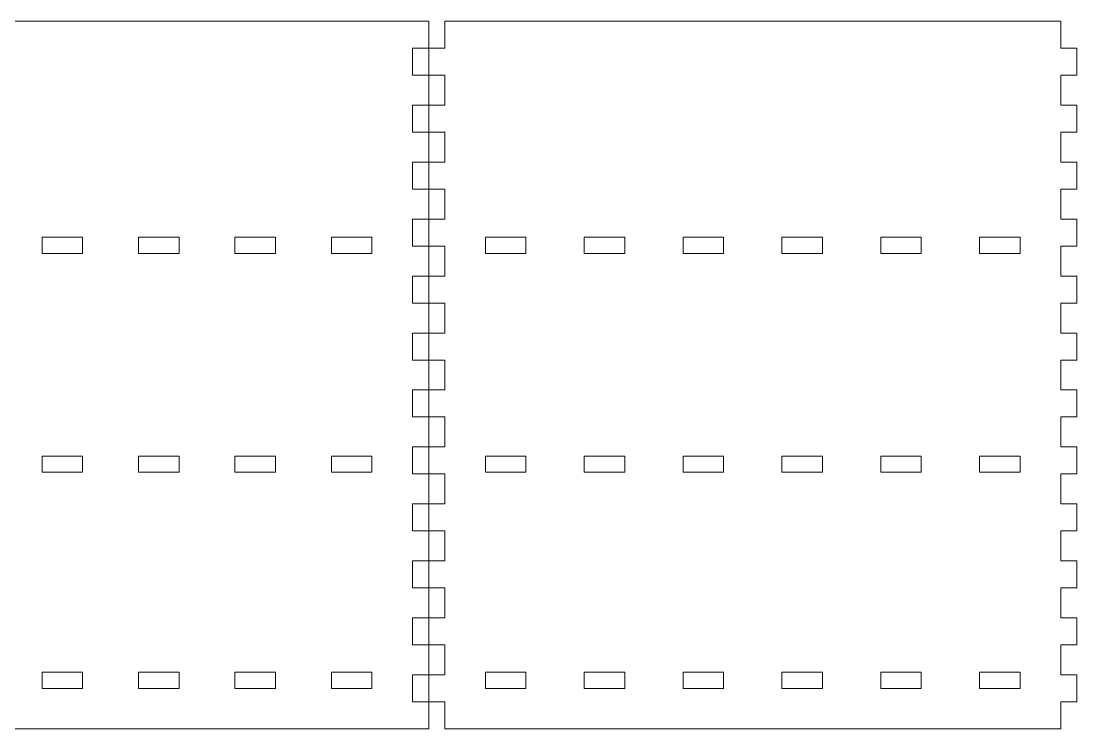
# Model space of a CAD drawing. Header units: millimetres. Extents: x -1409 to 1409, y -600 to 600.
# Drawn here: x -1027.6 to -636.7, y -174.6 to 87.4 of the extents above; entities that cross this region are included whole.
import ezdxf

# ---------------------------------------------------------------- set-up
doc = ezdxf.new("R2010")
doc.units = ezdxf.units.MM
doc.header["$MEASUREMENT"] = 0
doc.layers.add('Layer 1', color=7, linetype='Continuous')

msp = doc.modelspace()

# ---------------------------------------------------------------- linework, layer by layer
at = {"layer": 'Layer 1', "color": 230, "lineweight": 20}
for points, knots in [([(-1326.6811, -174.6), (-1326.6811, -174.6), (-876.6811, -174.6), (-876.6811, -174.6), (-876.6811, -174.6), (-876.6811, -174.6), (-876.6811, -164.6), (-876.6811, -164.6), (-876.6811, -164.6), (-876.6811, -164.6), (-882.6811, -164.6001), (-882.6811, -164.6001), (-882.6811, -164.6001), (-882.6811, -164.6001), (-882.6811, -154.6), (-882.6811, -154.6), (-882.6811, -154.6), (-882.6811, -154.6), (-876.6811, -154.6), (-876.6811, -154.6), (-876.6811, -154.6), (-876.6811, -154.6), (-876.6811, -143.5091), (-876.6811, -143.5091), (-876.6811, -143.5091), (-876.6811, -143.5091), (-882.6811, -143.5091), (-882.6811, -143.5091), (-882.6811, -143.5091), (-882.6811, -143.5091), (-882.6812, -133.5091), (-882.6812, -133.5091), (-882.6812, -133.5091), (-882.6812, -133.5091), (-876.6811, -133.5091), (-876.6811, -133.5091), (-876.6811, -133.5091), (-876.6811, -133.5091), (-876.6811, -122.4182), (-876.6811, -122.4182), (-876.6811, -122.4182), (-876.6811, -122.4182), (-882.6811, -122.4182), (-882.6811, -122.4182), (-882.6811, -122.4182), (-882.6811, -122.4182), (-882.6811, -112.4182), (-882.6811, -112.4182), (-882.6811, -112.4182), (-882.6811, -112.4182), (-876.6811, -112.4182), (-876.6811, -112.4182), (-876.6811, -112.4182), (-876.6811, -112.4182), (-876.6811, -101.3273), (-876.6811, -101.3273), (-876.6811, -101.3273), (-876.6811, -101.3273), (-882.6811, -101.3273), (-882.6811, -101.3273), (-882.6811, -101.3273), (-882.6811, -101.3273), (-882.6811, -91.3273), (-882.6811, -91.3273), (-882.6811, -91.3273), (-882.6811, -91.3273), (-876.6811, -91.3272), (-876.6811, -91.3272), (-876.6811, -91.3272), (-876.6811, -91.3272), (-876.6811, -80.2364), (-876.6811, -80.2364), (-876.6811, -80.2364), (-876.6811, -80.2364), (-882.6811, -80.2364), (-882.6811, -80.2364), (-882.6811, -80.2364), (-882.6811, -80.2364), (-882.6811, -70.2364), (-882.6811, -70.2364), (-882.6811, -70.2364), (-882.6811, -70.2364), (-876.6811, -70.2364), (-876.6811, -70.2364), (-876.6811, -70.2364), (-876.6811, -70.2364), (-876.6811, -59.1455), (-876.6811, -59.1455), (-876.6811, -59.1455), (-876.6811, -59.1455), (-882.6811, -59.1455), (-882.6811, -59.1455), (-882.6811, -59.1455), (-882.6811, -59.1455), (-882.6811, -49.1455), (-882.6811, -49.1455), (-882.6811, -49.1455), (-882.6811, -49.1455), (-876.6811, -49.1455), (-876.6811, -49.1455), (-876.6811, -49.1455), (-876.6811, -49.1455), (-876.6811, -38.0545), (-876.6811, -38.0545), (-876.6811, -38.0545), (-876.6811, -38.0545), (-882.6811, -38.0545), (-882.6811, -38.0545), (-882.6811, -38.0545), (-882.6811, -38.0545), (-882.6811, -28.0545), (-882.6811, -28.0545), (-882.6811, -28.0545), (-882.6811, -28.0545), (-876.6811, -28.0545), (-876.6811, -28.0545), (-876.6811, -28.0545), (-876.6811, -28.0545), (-876.6811, -16.9636), (-876.6811, -16.9636), (-876.6811, -16.9636), (-876.6811, -16.9636), (-882.6811, -16.9635), (-882.6811, -16.9635), (-882.6811, -16.9635), (-882.6811, -16.9635), (-882.6811, -6.9636), (-882.6811, -6.9636), (-882.6811, -6.9636), (-882.6811, -6.9636), (-876.6811, -6.9636), (-876.6811, -6.9636), (-876.6811, -6.9636), (-876.6811, -6.9636), (-876.6811, 4.1273), (-876.6811, 4.1273), (-876.6811, 4.1273), (-876.6811, 4.1273), (-882.6811, 4.1273), (-882.6811, 4.1273), (-882.6811, 4.1273), (-882.6811, 4.1273), (-882.6811, 14.1273), (-882.6811, 14.1273), (-882.6811, 14.1273), (-882.6811, 14.1273), (-876.6811, 14.1273), (-876.6811, 14.1273), (-876.6811, 14.1273), (-876.6811, 14.1273), (-876.681, 25.2182), (-876.681, 25.2182), (-876.681, 25.2182), (-876.681, 25.2182), (-882.6811, 25.2182), (-882.6811, 25.2182), (-882.6811, 25.2182), (-882.6811, 25.2182), (-882.6811, 35.2182), (-882.6811, 35.2182), (-882.6811, 35.2182), (-882.6811, 35.2182), (-876.6811, 35.2182), (-876.6811, 35.2182), (-876.6811, 35.2182), (-876.6811, 35.2182), (-876.6811, 46.3091), (-876.6811, 46.3091), (-876.6811, 46.3091), (-876.6811, 46.3091), (-882.6811, 46.3091), (-882.6811, 46.3091), (-882.6811, 46.3091), (-882.6811, 46.3091), (-882.6811, 56.3091), (-882.6811, 56.3091), (-882.6811, 56.3091), (-882.6811, 56.3091), (-876.6811, 56.3091), (-876.6811, 56.3091), (-876.6811, 56.3091), (-876.6811, 56.3091), (-876.6811, 67.4), (-876.6811, 67.4), (-876.6811, 67.4), (-876.6811, 67.4), (-882.6812, 67.4), (-882.6812, 67.4), (-882.6812, 67.4), (-882.6812, 67.4), (-882.6811, 77.4), (-882.6811, 77.4), (-882.6811, 77.4), (-882.6811, 77.4), (-876.6811, 77.4), (-876.6811, 77.4), (-876.6811, 77.4), (-876.6811, 77.4), (-876.6811, 87.4), (-876.6811, 87.4), (-876.6811, 87.4), (-876.6811, 87.4), (-1326.6811, 87.4), (-1326.6811, 87.4), (-1326.6811, 87.4), (-1326.6811, 87.4), (-1326.6811, 77.4), (-1326.6811, 77.4), (-1326.6811, 77.4), (-1326.6811, 77.4), (-1320.6811, 77.4001), (-1320.6811, 77.4001), (-1320.6811, 77.4001), (-1320.6811, 77.4001), (-1320.6811, 67.4), (-1320.6811, 67.4), (-1320.6811, 67.4), (-1320.6811, 67.4), (-1326.6811, 67.4), (-1326.6811, 67.4), (-1326.6811, 67.4), (-1326.6811, 67.4), (-1326.6811, 56.3091), (-1326.6811, 56.3091), (-1326.6811, 56.3091), (-1326.6811, 56.3091), (-1320.6811, 56.3091), (-1320.6811, 56.3091), (-1320.6811, 56.3091), (-1320.6811, 56.3091), (-1320.681, 46.3091), (-1320.681, 46.3091), (-1320.681, 46.3091), (-1320.681, 46.3091), (-1326.6811, 46.3091), (-1326.6811, 46.3091), (-1326.6811, 46.3091), (-1326.6811, 46.3091), (-1326.6811, 35.2182), (-1326.6811, 35.2182), (-1326.6811, 35.2182), (-1326.6811, 35.2182), (-1320.6811, 35.2182), (-1320.6811, 35.2182), (-1320.6811, 35.2182), (-1320.6811, 35.2182), (-1320.6811, 25.2182), (-1320.6811, 25.2182), (-1320.6811, 25.2182), (-1320.6811, 25.2182), (-1326.6811, 25.2182), (-1326.6811, 25.2182), (-1326.6811, 25.2182), (-1326.6811, 25.2182), (-1326.6811, 14.1273), (-1326.6811, 14.1273), (-1326.6811, 14.1273), (-1326.6811, 14.1273), (-1320.6811, 14.1273), (-1320.6811, 14.1273), (-1320.6811, 14.1273), (-1320.6811, 14.1273), (-1320.6811, 4.1273), (-1320.6811, 4.1273), (-1320.6811, 4.1273), (-1320.6811, 4.1273), (-1326.6811, 4.1272), (-1326.6811, 4.1272), (-1326.6811, 4.1272), (-1326.6811, 4.1272), (-1326.6811, -6.9636), (-1326.6811, -6.9636), (-1326.6811, -6.9636), (-1326.6811, -6.9636), (-1320.6811, -6.9636), (-1320.6811, -6.9636), (-1320.6811, -6.9636), (-1320.6811, -6.9636), (-1320.6811, -16.9636), (-1320.6811, -16.9636), (-1320.6811, -16.9636), (-1320.6811, -16.9636), (-1326.6811, -16.9636), (-1326.6811, -16.9636), (-1326.6811, -16.9636), (-1326.6811, -16.9636), (-1326.6811, -28.0545), (-1326.6811, -28.0545), (-1326.6811, -28.0545), (-1326.6811, -28.0545), (-1320.6811, -28.0545), (-1320.6811, -28.0545), (-1320.6811, -28.0545), (-1320.6811, -28.0545), (-1320.6811, -38.0545), (-1320.6811, -38.0545), (-1320.6811, -38.0545), (-1320.6811, -38.0545), (-1326.6811, -38.0545), (-1326.6811, -38.0545), (-1326.6811, -38.0545), (-1326.6811, -38.0545), (-1326.6811, -49.1455), (-1326.6811, -49.1455), (-1326.6811, -49.1455), (-1326.6811, -49.1455), (-1320.6811, -49.1455), (-1320.6811, -49.1455), (-1320.6811, -49.1455), (-1320.6811, -49.1455), (-1320.6811, -59.1455), (-1320.6811, -59.1455), (-1320.6811, -59.1455), (-1320.6811, -59.1455), (-1326.6811, -59.1455), (-1326.6811, -59.1455), (-1326.6811, -59.1455), (-1326.6811, -59.1455), (-1326.6811, -70.2364), (-1326.6811, -70.2364), (-1326.6811, -70.2364), (-1326.6811, -70.2364), (-1320.6811, -70.2365), (-1320.6811, -70.2365), (-1320.6811, -70.2365), (-1320.6811, -70.2365), (-1320.6811, -80.2364), (-1320.6811, -80.2364), (-1320.6811, -80.2364), (-1320.6811, -80.2364), (-1326.6811, -80.2364), (-1326.6811, -80.2364), (-1326.6811, -80.2364), (-1326.6811, -80.2364), (-1326.6811, -91.3273), (-1326.6811, -91.3273), (-1326.6811, -91.3273), (-1326.6811, -91.3273), (-1320.6811, -91.3273), (-1320.6811, -91.3273), (-1320.6811, -91.3273), (-1320.6811, -91.3273), (-1320.6811, -101.3273), (-1320.6811, -101.3273), (-1320.6811, -101.3273), (-1320.6811, -101.3273), (-1326.6811, -101.3273), (-1326.6811, -101.3273), (-1326.6811, -101.3273), (-1326.6811, -101.3273), (-1326.6812, -112.4182), (-1326.6812, -112.4182), (-1326.6812, -112.4182), (-1326.6812, -112.4182), (-1320.6811, -112.4182), (-1320.6811, -112.4182), (-1320.6811, -112.4182), (-1320.6811, -112.4182), (-1320.6811, -122.4182), (-1320.6811, -122.4182), (-1320.6811, -122.4182), (-1320.6811, -122.4182), (-1326.6811, -122.4182), (-1326.6811, -122.4182), (-1326.6811, -122.4182), (-1326.6811, -122.4182), (-1326.6811, -133.5091), (-1326.6811, -133.5091), (-1326.6811, -133.5091), (-1326.6811, -133.5091), (-1320.6811, -133.5091), (-1320.6811, -133.5091), (-1320.6811, -133.5091), (-1320.6811, -133.5091), (-1320.6811, -143.5091), (-1320.6811, -143.5091), (-1320.6811, -143.5091), (-1320.6811, -143.5091), (-1326.6811, -143.5091), (-1326.6811, -143.5091), (-1326.6811, -143.5091), (-1326.6811, -143.5091), (-1326.6811, -154.6), (-1326.6811, -154.6), (-1326.6811, -154.6), (-1326.6811, -154.6), (-1320.681, -154.6), (-1320.681, -154.6), (-1320.681, -154.6), (-1320.681, -154.6), (-1320.6811, -164.6), (-1320.6811, -164.6), (-1320.6811, -164.6), (-1320.6811, -164.6), (-1326.6811, -164.6), (-1326.6811, -164.6), (-1326.6811, -164.6), (-1326.6811, -164.6), (-1326.6811, -174.6), (-1326.6811, -174.6)], [0, 0, 0, 0, 0.00990099, 0.00990099, 0.00990099, 0.00990099, 0.01980198, 0.01980198, 0.01980198, 0.01980198, 0.02970297, 0.02970297, 0.02970297, 0.02970297, 0.03960396, 0.03960396, 0.03960396, 0.03960396, 0.04950495, 0.04950495, 0.04950495, 0.04950495, 0.05940594, 0.05940594, 0.05940594, 0.05940594, 0.06930693, 0.06930693, 0.06930693, 0.06930693, 0.07920792, 0.07920792, 0.07920792, 0.07920792, 0.08910891, 0.08910891, 0.08910891, 0.08910891, 0.0990099, 0.0990099, 0.0990099, 0.0990099, 0.10891089, 0.10891089, 0.10891089, 0.10891089, 0.11881188, 0.11881188, 0.11881188, 0.11881188, 0.12871287, 0.12871287, 0.12871287, 0.12871287, 0.13861386, 0.13861386, 0.13861386, 0.13861386, 0.14851485, 0.14851485, 0.14851485, 0.14851485, 0.15841584, 0.15841584, 0.15841584, 0.15841584, 0.16831683, 0.16831683, 0.16831683, 0.16831683, 0.17821782, 0.17821782, 0.17821782, 0.17821782, 0.18811881, 0.18811881, 0.18811881, 0.18811881, 0.1980198, 0.1980198, 0.1980198, 0.1980198, 0.20792079, 0.20792079, 0.20792079, 0.20792079, 0.21782178, 0.21782178, 0.21782178, 0.21782178, 0.22772277, 0.22772277, 0.22772277, 0.22772277, 0.23762376, 0.23762376, 0.23762376, 0.23762376, 0.24752475, 0.24752475, 0.24752475, 0.24752475, 0.25742574, 0.25742574, 0.25742574, 0.25742574, 0.26732673, 0.26732673, 0.26732673, 0.26732673, 0.27722772, 0.27722772, 0.27722772, 0.27722772, 0.28712871, 0.28712871, 0.28712871, 0.28712871, 0.2970297, 0.2970297, 0.2970297, 0.2970297, 0.30693069, 0.30693069, 0.30693069, 0.30693069, 0.31683168, 0.31683168, 0.31683168, 0.31683168, 0.32673267, 0.32673267, 0.32673267, 0.32673267, 0.33663366, 0.33663366, 0.33663366, 0.33663366, 0.34653465, 0.34653465, 0.34653465, 0.34653465, 0.35643564, 0.35643564, 0.35643564, 0.35643564, 0.36633663, 0.36633663, 0.36633663, 0.36633663, 0.37623762, 0.37623762, 0.37623762, 0.37623762, 0.38613861, 0.38613861, 0.38613861, 0.38613861, 0.3960396, 0.3960396, 0.3960396, 0.3960396, 0.40594059, 0.40594059, 0.40594059, 0.40594059, 0.41584158, 0.41584158, 0.41584158, 0.41584158, 0.42574257, 0.42574257, 0.42574257, 0.42574257, 0.43564356, 0.43564356, 0.43564356, 0.43564356, 0.44554455, 0.44554455, 0.44554455, 0.44554455, 0.45544554, 0.45544554, 0.45544554, 0.45544554, 0.46534653, 0.46534653, 0.46534653, 0.46534653, 0.47524752, 0.47524752, 0.47524752, 0.47524752, 0.48514851, 0.48514851, 0.48514851, 0.48514851, 0.4950495, 0.4950495, 0.4950495, 0.4950495, 0.5049505, 0.5049505, 0.5049505, 0.5049505, 0.51485149, 0.51485149, 0.51485149, 0.51485149, 0.52475248, 0.52475248, 0.52475248, 0.52475248, 0.53465347, 0.53465347, 0.53465347, 0.53465347, 0.54455446, 0.54455446, 0.54455446, 0.54455446, 0.55445545, 0.55445545, 0.55445545, 0.55445545, 0.56435644, 0.56435644, 0.56435644, 0.56435644, 0.57425743, 0.57425743, 0.57425743, 0.57425743, 0.58415842, 0.58415842, 0.58415842, 0.58415842, 0.59405941, 0.59405941, 0.59405941, 0.59405941, 0.6039604, 0.6039604, 0.6039604, 0.6039604, 0.61386139, 0.61386139, 0.61386139, 0.61386139, 0.62376238, 0.62376238, 0.62376238, 0.62376238, 0.63366337, 0.63366337, 0.63366337, 0.63366337, 0.64356436, 0.64356436, 0.64356436, 0.64356436, 0.65346535, 0.65346535, 0.65346535, 0.65346535, 0.66336634, 0.66336634, 0.66336634, 0.66336634, 0.67326733, 0.67326733, 0.67326733, 0.67326733, 0.68316832, 0.68316832, 0.68316832, 0.68316832, 0.69306931, 0.69306931, 0.69306931, 0.69306931, 0.7029703, 0.7029703, 0.7029703, 0.7029703, 0.71287129, 0.71287129, 0.71287129, 0.71287129, 0.72277228, 0.72277228, 0.72277228, 0.72277228, 0.73267327, 0.73267327, 0.73267327, 0.73267327, 0.74257426, 0.74257426, 0.74257426, 0.74257426, 0.75247525, 0.75247525, 0.75247525, 0.75247525, 0.76237624, 0.76237624, 0.76237624, 0.76237624, 0.77227723, 0.77227723, 0.77227723, 0.77227723, 0.78217822, 0.78217822, 0.78217822, 0.78217822, 0.79207921, 0.79207921, 0.79207921, 0.79207921, 0.8019802, 0.8019802, 0.8019802, 0.8019802, 0.81188119, 0.81188119, 0.81188119, 0.81188119, 0.82178218, 0.82178218, 0.82178218, 0.82178218, 0.83168317, 0.83168317, 0.83168317, 0.83168317, 0.84158416, 0.84158416, 0.84158416, 0.84158416, 0.85148515, 0.85148515, 0.85148515, 0.85148515, 0.86138614, 0.86138614, 0.86138614, 0.86138614, 0.87128713, 0.87128713, 0.87128713, 0.87128713, 0.88118812, 0.88118812, 0.88118812, 0.88118812, 0.89108911, 0.89108911, 0.89108911, 0.89108911, 0.9009901, 0.9009901, 0.9009901, 0.9009901, 0.91089109, 0.91089109, 0.91089109, 0.91089109, 0.92079208, 0.92079208, 0.92079208, 0.92079208, 0.93069307, 0.93069307, 0.93069307, 0.93069307, 0.94059406, 0.94059406, 0.94059406, 0.94059406, 0.95049505, 0.95049505, 0.95049505, 0.95049505, 0.96039604, 0.96039604, 0.96039604, 0.96039604, 0.97029703, 0.97029703, 0.97029703, 0.97029703, 0.98019802, 0.98019802, 0.98019802, 0.98019802, 1, 1, 1, 1]), ([(-870.6811, 77.4), (-870.6811, 77.4), (-870.6811, 87.4), (-870.6811, 87.4), (-870.6811, 87.4), (-870.6811, 87.4), (-642.6811, 87.4), (-642.6811, 87.4), (-642.6811, 87.4), (-642.6811, 87.4), (-642.6811, 77.4), (-642.6811, 77.4), (-642.6811, 77.4), (-642.6811, 77.4), (-636.6811, 77.4), (-636.6811, 77.4), (-636.6811, 77.4), (-636.6811, 77.4), (-636.6811, 67.4), (-636.6811, 67.4), (-636.6811, 67.4), (-636.6811, 67.4), (-642.6811, 67.4), (-642.6811, 67.4), (-642.6811, 67.4), (-642.6811, 67.4), (-642.6811, 56.3091), (-642.6811, 56.3091), (-642.6811, 56.3091), (-642.6811, 56.3091), (-636.6811, 56.3091), (-636.6811, 56.3091), (-636.6811, 56.3091), (-636.6811, 56.3091), (-636.6811, 46.3091), (-636.6811, 46.3091), (-636.6811, 46.3091), (-636.6811, 46.3091), (-642.6811, 46.3091), (-642.6811, 46.3091), (-642.6811, 46.3091), (-642.6811, 46.3091), (-642.6811, 35.2182), (-642.6811, 35.2182), (-642.6811, 35.2182), (-642.6811, 35.2182), (-636.6811, 35.2182), (-636.6811, 35.2182), (-636.6811, 35.2182), (-636.6811, 35.2182), (-636.6811, 25.2182), (-636.6811, 25.2182), (-636.6811, 25.2182), (-636.6811, 25.2182), (-642.6811, 25.2182), (-642.6811, 25.2182), (-642.6811, 25.2182), (-642.6811, 25.2182), (-642.6811, 14.1273), (-642.6811, 14.1273), (-642.6811, 14.1273), (-642.6811, 14.1273), (-636.6811, 14.1273), (-636.6811, 14.1273), (-636.6811, 14.1273), (-636.6811, 14.1273), (-636.6811, 4.1273), (-636.6811, 4.1273), (-636.6811, 4.1273), (-636.6811, 4.1273), (-642.6811, 4.1273), (-642.6811, 4.1273), (-642.6811, 4.1273), (-642.6811, 4.1273), (-642.6811, -6.9636), (-642.6811, -6.9636), (-642.6811, -6.9636), (-642.6811, -6.9636), (-636.6811, -6.9636), (-636.6811, -6.9636), (-636.6811, -6.9636), (-636.6811, -6.9636), (-636.6811, -16.9636), (-636.6811, -16.9636), (-636.6811, -16.9636), (-636.6811, -16.9636), (-642.6811, -16.9636), (-642.6811, -16.9636), (-642.6811, -16.9636), (-642.6811, -16.9636), (-642.6811, -28.0545), (-642.6811, -28.0545), (-642.6811, -28.0545), (-642.6811, -28.0545), (-636.6811, -28.0545), (-636.6811, -28.0545), (-636.6811, -28.0545), (-636.6811, -28.0545), (-636.6811, -38.0545), (-636.6811, -38.0545), (-636.6811, -38.0545), (-636.6811, -38.0545), (-642.6811, -38.0545), (-642.6811, -38.0545), (-642.6811, -38.0545), (-642.6811, -38.0545), (-642.6811, -49.1455), (-642.6811, -49.1455), (-642.6811, -49.1455), (-642.6811, -49.1455), (-636.6811, -49.1455), (-636.6811, -49.1455), (-636.6811, -49.1455), (-636.6811, -49.1455), (-636.6811, -59.1455), (-636.6811, -59.1455), (-636.6811, -59.1455), (-636.6811, -59.1455), (-642.6811, -59.1455), (-642.6811, -59.1455), (-642.6811, -59.1455), (-642.6811, -59.1455), (-642.6811, -70.2364), (-642.6811, -70.2364), (-642.6811, -70.2364), (-642.6811, -70.2364), (-636.6811, -70.2364), (-636.6811, -70.2364), (-636.6811, -70.2364), (-636.6811, -70.2364), (-636.6811, -80.2364), (-636.6811, -80.2364), (-636.6811, -80.2364), (-636.6811, -80.2364), (-642.6811, -80.2364), (-642.6811, -80.2364), (-642.6811, -80.2364), (-642.6811, -80.2364), (-642.6811, -91.3273), (-642.6811, -91.3273), (-642.6811, -91.3273), (-642.6811, -91.3273), (-636.6811, -91.3273), (-636.6811, -91.3273), (-636.6811, -91.3273), (-636.6811, -91.3273), (-636.6811, -101.3273), (-636.6811, -101.3273), (-636.6811, -101.3273), (-636.6811, -101.3273), (-642.6811, -101.3273), (-642.6811, -101.3273), (-642.6811, -101.3273), (-642.6811, -101.3273), (-642.6811, -112.4182), (-642.6811, -112.4182), (-642.6811, -112.4182), (-642.6811, -112.4182), (-636.6811, -112.4182), (-636.6811, -112.4182), (-636.6811, -112.4182), (-636.6811, -112.4182), (-636.6811, -122.4182), (-636.6811, -122.4182), (-636.6811, -122.4182), (-636.6811, -122.4182), (-642.6811, -122.4182), (-642.6811, -122.4182), (-642.6811, -122.4182), (-642.6811, -122.4182), (-642.6811, -133.5091), (-642.6811, -133.5091), (-642.6811, -133.5091), (-642.6811, -133.5091), (-636.6811, -133.5091), (-636.6811, -133.5091), (-636.6811, -133.5091), (-636.6811, -133.5091), (-636.6811, -143.5091), (-636.6811, -143.5091), (-636.6811, -143.5091), (-636.6811, -143.5091), (-642.6811, -143.5091), (-642.6811, -143.5091), (-642.6811, -143.5091), (-642.6811, -143.5091), (-642.6811, -154.6), (-642.6811, -154.6), (-642.6811, -154.6), (-642.6811, -154.6), (-636.6811, -154.6), (-636.6811, -154.6), (-636.6811, -154.6), (-636.6811, -154.6), (-636.6811, -164.6), (-636.6811, -164.6), (-636.6811, -164.6), (-636.6811, -164.6), (-642.6811, -164.6), (-642.6811, -164.6), (-642.6811, -164.6), (-642.6811, -164.6), (-642.6811, -174.6), (-642.6811, -174.6), (-642.6811, -174.6), (-642.6811, -174.6), (-870.6811, -174.6), (-870.6811, -174.6), (-870.6811, -174.6), (-870.6811, -174.6), (-870.6811, -164.6), (-870.6811, -164.6), (-870.6811, -164.6), (-870.6811, -164.6), (-876.6811, -164.6), (-876.6811, -164.6), (-876.6811, -164.6), (-876.6811, -164.6), (-876.6811, -154.6), (-876.6811, -154.6), (-876.6811, -154.6), (-876.6811, -154.6), (-870.6811, -154.6), (-870.6811, -154.6), (-870.6811, -154.6), (-870.6811, -154.6), (-870.6811, -143.5091), (-870.6811, -143.5091), (-870.6811, -143.5091), (-870.6811, -143.5091), (-876.6811, -143.5091), (-876.6811, -143.5091), (-876.6811, -143.5091), (-876.6811, -143.5091), (-876.6811, -133.5091), (-876.6811, -133.5091), (-876.6811, -133.5091), (-876.6811, -133.5091), (-870.6811, -133.5091), (-870.6811, -133.5091), (-870.6811, -133.5091), (-870.6811, -133.5091), (-870.6811, -122.4182), (-870.6811, -122.4182), (-870.6811, -122.4182), (-870.6811, -122.4182), (-876.6811, -122.4182), (-876.6811, -122.4182), (-876.6811, -122.4182), (-876.6811, -122.4182), (-876.6811, -112.4182), (-876.6811, -112.4182), (-876.6811, -112.4182), (-876.6811, -112.4182), (-870.6811, -112.4182), (-870.6811, -112.4182), (-870.6811, -112.4182), (-870.6811, -112.4182), (-870.6811, -101.3273), (-870.6811, -101.3273), (-870.6811, -101.3273), (-870.6811, -101.3273), (-876.6811, -101.3273), (-876.6811, -101.3273), (-876.6811, -101.3273), (-876.6811, -101.3273), (-876.6811, -91.3273), (-876.6811, -91.3273), (-876.6811, -91.3273), (-876.6811, -91.3273), (-870.6811, -91.3273), (-870.6811, -91.3273), (-870.6811, -91.3273), (-870.6811, -91.3273), (-870.6811, -80.2364), (-870.6811, -80.2364), (-870.6811, -80.2364), (-870.6811, -80.2364), (-876.6811, -80.2364), (-876.6811, -80.2364), (-876.6811, -80.2364), (-876.6811, -80.2364), (-876.6811, -70.2364), (-876.6811, -70.2364), (-876.6811, -70.2364), (-876.6811, -70.2364), (-870.6811, -70.2364), (-870.6811, -70.2364), (-870.6811, -70.2364), (-870.6811, -70.2364), (-870.6811, -59.1455), (-870.6811, -59.1455), (-870.6811, -59.1455), (-870.6811, -59.1455), (-876.6811, -59.1455), (-876.6811, -59.1455), (-876.6811, -59.1455), (-876.6811, -59.1455), (-876.6811, -49.1455), (-876.6811, -49.1455), (-876.6811, -49.1455), (-876.6811, -49.1455), (-870.6811, -49.1455), (-870.6811, -49.1455), (-870.6811, -49.1455), (-870.6811, -49.1455), (-870.6811, -38.0545), (-870.6811, -38.0545), (-870.6811, -38.0545), (-870.6811, -38.0545), (-876.6811, -38.0545), (-876.6811, -38.0545), (-876.6811, -38.0545), (-876.6811, -38.0545), (-876.6811, -28.0545), (-876.6811, -28.0545), (-876.6811, -28.0545), (-876.6811, -28.0545), (-870.6811, -28.0545), (-870.6811, -28.0545), (-870.6811, -28.0545), (-870.6811, -28.0545), (-870.6811, -16.9636), (-870.6811, -16.9636), (-870.6811, -16.9636), (-870.6811, -16.9636), (-876.6811, -16.9636), (-876.6811, -16.9636), (-876.6811, -16.9636), (-876.6811, -16.9636), (-876.6811, -6.9636), (-876.6811, -6.9636), (-876.6811, -6.9636), (-876.6811, -6.9636), (-870.6811, -6.9636), (-870.6811, -6.9636), (-870.6811, -6.9636), (-870.6811, -6.9636), (-870.6811, 4.1273), (-870.6811, 4.1273), (-870.6811, 4.1273), (-870.6811, 4.1273), (-876.6811, 4.1273), (-876.6811, 4.1273), (-876.6811, 4.1273), (-876.6811, 4.1273), (-876.6811, 14.1273), (-876.6811, 14.1273), (-876.6811, 14.1273), (-876.6811, 14.1273), (-870.6811, 14.1273), (-870.6811, 14.1273), (-870.6811, 14.1273), (-870.6811, 14.1273), (-870.6811, 25.2182), (-870.6811, 25.2182), (-870.6811, 25.2182), (-870.6811, 25.2182), (-876.6811, 25.2182), (-876.6811, 25.2182), (-876.6811, 25.2182), (-876.6811, 25.2182), (-876.6811, 35.2182), (-876.6811, 35.2182), (-876.6811, 35.2182), (-876.6811, 35.2182), (-870.6811, 35.2182), (-870.6811, 35.2182), (-870.6811, 35.2182), (-870.6811, 35.2182), (-870.6811, 46.3091), (-870.6811, 46.3091), (-870.6811, 46.3091), (-870.6811, 46.3091), (-876.6811, 46.3091), (-876.6811, 46.3091), (-876.6811, 46.3091), (-876.6811, 46.3091), (-876.6811, 56.3091), (-876.6811, 56.3091), (-876.6811, 56.3091), (-876.6811, 56.3091), (-870.6811, 56.3091), (-870.6811, 56.3091), (-870.6811, 56.3091), (-870.6811, 56.3091), (-870.6811, 67.4), (-870.6811, 67.4), (-870.6811, 67.4), (-870.6811, 67.4), (-876.6811, 67.4), (-876.6811, 67.4), (-876.6811, 67.4), (-876.6811, 67.4), (-876.6811, 77.4), (-876.6811, 77.4), (-876.6811, 77.4), (-876.6811, 77.4), (-870.6811, 77.4), (-870.6811, 77.4)], [0, 0, 0, 0, 0.00990099, 0.00990099, 0.00990099, 0.00990099, 0.01980198, 0.01980198, 0.01980198, 0.01980198, 0.02970297, 0.02970297, 0.02970297, 0.02970297, 0.03960396, 0.03960396, 0.03960396, 0.03960396, 0.04950495, 0.04950495, 0.04950495, 0.04950495, 0.05940594, 0.05940594, 0.05940594, 0.05940594, 0.06930693, 0.06930693, 0.06930693, 0.06930693, 0.07920792, 0.07920792, 0.07920792, 0.07920792, 0.08910891, 0.08910891, 0.08910891, 0.08910891, 0.0990099, 0.0990099, 0.0990099, 0.0990099, 0.10891089, 0.10891089, 0.10891089, 0.10891089, 0.11881188, 0.11881188, 0.11881188, 0.11881188, 0.12871287, 0.12871287, 0.12871287, 0.12871287, 0.13861386, 0.13861386, 0.13861386, 0.13861386, 0.14851485, 0.14851485, 0.14851485, 0.14851485, 0.15841584, 0.15841584, 0.15841584, 0.15841584, 0.16831683, 0.16831683, 0.16831683, 0.16831683, 0.17821782, 0.17821782, 0.17821782, 0.17821782, 0.18811881, 0.18811881, 0.18811881, 0.18811881, 0.1980198, 0.1980198, 0.1980198, 0.1980198, 0.20792079, 0.20792079, 0.20792079, 0.20792079, 0.21782178, 0.21782178, 0.21782178, 0.21782178, 0.22772277, 0.22772277, 0.22772277, 0.22772277, 0.23762376, 0.23762376, 0.23762376, 0.23762376, 0.24752475, 0.24752475, 0.24752475, 0.24752475, 0.25742574, 0.25742574, 0.25742574, 0.25742574, 0.26732673, 0.26732673, 0.26732673, 0.26732673, 0.27722772, 0.27722772, 0.27722772, 0.27722772, 0.28712871, 0.28712871, 0.28712871, 0.28712871, 0.2970297, 0.2970297, 0.2970297, 0.2970297, 0.30693069, 0.30693069, 0.30693069, 0.30693069, 0.31683168, 0.31683168, 0.31683168, 0.31683168, 0.32673267, 0.32673267, 0.32673267, 0.32673267, 0.33663366, 0.33663366, 0.33663366, 0.33663366, 0.34653465, 0.34653465, 0.34653465, 0.34653465, 0.35643564, 0.35643564, 0.35643564, 0.35643564, 0.36633663, 0.36633663, 0.36633663, 0.36633663, 0.37623762, 0.37623762, 0.37623762, 0.37623762, 0.38613861, 0.38613861, 0.38613861, 0.38613861, 0.3960396, 0.3960396, 0.3960396, 0.3960396, 0.40594059, 0.40594059, 0.40594059, 0.40594059, 0.41584158, 0.41584158, 0.41584158, 0.41584158, 0.42574257, 0.42574257, 0.42574257, 0.42574257, 0.43564356, 0.43564356, 0.43564356, 0.43564356, 0.44554455, 0.44554455, 0.44554455, 0.44554455, 0.45544554, 0.45544554, 0.45544554, 0.45544554, 0.46534653, 0.46534653, 0.46534653, 0.46534653, 0.47524752, 0.47524752, 0.47524752, 0.47524752, 0.48514851, 0.48514851, 0.48514851, 0.48514851, 0.4950495, 0.4950495, 0.4950495, 0.4950495, 0.5049505, 0.5049505, 0.5049505, 0.5049505, 0.51485149, 0.51485149, 0.51485149, 0.51485149, 0.52475248, 0.52475248, 0.52475248, 0.52475248, 0.53465347, 0.53465347, 0.53465347, 0.53465347, 0.54455446, 0.54455446, 0.54455446, 0.54455446, 0.55445545, 0.55445545, 0.55445545, 0.55445545, 0.56435644, 0.56435644, 0.56435644, 0.56435644, 0.57425743, 0.57425743, 0.57425743, 0.57425743, 0.58415842, 0.58415842, 0.58415842, 0.58415842, 0.59405941, 0.59405941, 0.59405941, 0.59405941, 0.6039604, 0.6039604, 0.6039604, 0.6039604, 0.61386139, 0.61386139, 0.61386139, 0.61386139, 0.62376238, 0.62376238, 0.62376238, 0.62376238, 0.63366337, 0.63366337, 0.63366337, 0.63366337, 0.64356436, 0.64356436, 0.64356436, 0.64356436, 0.65346535, 0.65346535, 0.65346535, 0.65346535, 0.66336634, 0.66336634, 0.66336634, 0.66336634, 0.67326733, 0.67326733, 0.67326733, 0.67326733, 0.68316832, 0.68316832, 0.68316832, 0.68316832, 0.69306931, 0.69306931, 0.69306931, 0.69306931, 0.7029703, 0.7029703, 0.7029703, 0.7029703, 0.71287129, 0.71287129, 0.71287129, 0.71287129, 0.72277228, 0.72277228, 0.72277228, 0.72277228, 0.73267327, 0.73267327, 0.73267327, 0.73267327, 0.74257426, 0.74257426, 0.74257426, 0.74257426, 0.75247525, 0.75247525, 0.75247525, 0.75247525, 0.76237624, 0.76237624, 0.76237624, 0.76237624, 0.77227723, 0.77227723, 0.77227723, 0.77227723, 0.78217822, 0.78217822, 0.78217822, 0.78217822, 0.79207921, 0.79207921, 0.79207921, 0.79207921, 0.8019802, 0.8019802, 0.8019802, 0.8019802, 0.81188119, 0.81188119, 0.81188119, 0.81188119, 0.82178218, 0.82178218, 0.82178218, 0.82178218, 0.83168317, 0.83168317, 0.83168317, 0.83168317, 0.84158416, 0.84158416, 0.84158416, 0.84158416, 0.85148515, 0.85148515, 0.85148515, 0.85148515, 0.86138614, 0.86138614, 0.86138614, 0.86138614, 0.87128713, 0.87128713, 0.87128713, 0.87128713, 0.88118812, 0.88118812, 0.88118812, 0.88118812, 0.89108911, 0.89108911, 0.89108911, 0.89108911, 0.9009901, 0.9009901, 0.9009901, 0.9009901, 0.91089109, 0.91089109, 0.91089109, 0.91089109, 0.92079208, 0.92079208, 0.92079208, 0.92079208, 0.93069307, 0.93069307, 0.93069307, 0.93069307, 0.94059406, 0.94059406, 0.94059406, 0.94059406, 0.95049505, 0.95049505, 0.95049505, 0.95049505, 0.96039604, 0.96039604, 0.96039604, 0.96039604, 0.97029703, 0.97029703, 0.97029703, 0.97029703, 0.98019802, 0.98019802, 0.98019802, 0.98019802, 1, 1, 1, 1]), ([(-1004.8629, 1.4001), (-1004.8629, 1.4001), (-1019.8628, 1.4), (-1019.8628, 1.4), (-1019.8628, 1.4), (-1019.8628, 1.4), (-1019.8629, 7.4), (-1019.8629, 7.4), (-1019.8629, 7.4), (-1019.8629, 7.4), (-1004.8629, 7.4), (-1004.8629, 7.4), (-1004.8629, 7.4), (-1004.8629, 7.4), (-1004.8629, 1.4001), (-1004.8629, 1.4001)], [0, 0, 0, 0, 0.2, 0.2, 0.2, 0.2, 0.4, 0.4, 0.4, 0.4, 0.6, 0.6, 0.6, 0.6, 1, 1, 1, 1]), ([(-984.1356, 1.4), (-984.1356, 1.4), (-984.1356, 7.4), (-984.1356, 7.4), (-984.1356, 7.4), (-984.1356, 7.4), (-969.1356, 7.4), (-969.1356, 7.4), (-969.1356, 7.4), (-969.1356, 7.4), (-969.1356, 1.4), (-969.1356, 1.4), (-969.1356, 1.4), (-969.1356, 1.4), (-984.1356, 1.4), (-984.1356, 1.4)], [0, 0, 0, 0, 0.2, 0.2, 0.2, 0.2, 0.4, 0.4, 0.4, 0.4, 0.6, 0.6, 0.6, 0.6, 1, 1, 1, 1]), ([(-948.4084, 1.4), (-948.4084, 1.4), (-948.4084, 7.4), (-948.4084, 7.4), (-948.4084, 7.4), (-948.4084, 7.4), (-933.4084, 7.4), (-933.4084, 7.4), (-933.4084, 7.4), (-933.4084, 7.4), (-933.4084, 1.4), (-933.4084, 1.4), (-933.4084, 1.4), (-933.4084, 1.4), (-948.4084, 1.4), (-948.4084, 1.4)], [0, 0, 0, 0, 0.2, 0.2, 0.2, 0.2, 0.4, 0.4, 0.4, 0.4, 0.6, 0.6, 0.6, 0.6, 1, 1, 1, 1]), ([(-912.6811, 1.4), (-912.6811, 1.4), (-912.6811, 7.4), (-912.6811, 7.4), (-912.6811, 7.4), (-912.6811, 7.4), (-897.6811, 7.4), (-897.6811, 7.4), (-897.6811, 7.4), (-897.6811, 7.4), (-897.6811, 1.4), (-897.6811, 1.4), (-897.6811, 1.4), (-897.6811, 1.4), (-912.6811, 1.4), (-912.6811, 1.4)], [0, 0, 0, 0, 0.2, 0.2, 0.2, 0.2, 0.4, 0.4, 0.4, 0.4, 0.6, 0.6, 0.6, 0.6, 1, 1, 1, 1]), ([(-840.6811, 1.4), (-840.6811, 1.4), (-840.6811, 7.4), (-840.6811, 7.4), (-840.6811, 7.4), (-840.6811, 7.4), (-855.6811, 7.4), (-855.6811, 7.4), (-855.6811, 7.4), (-855.6811, 7.4), (-855.6811, 1.4), (-855.6811, 1.4), (-855.6811, 1.4), (-855.6811, 1.4), (-840.6811, 1.4), (-840.6811, 1.4)], [0, 0, 0, 0, 0.2, 0.2, 0.2, 0.2, 0.4, 0.4, 0.4, 0.4, 0.6, 0.6, 0.6, 0.6, 1, 1, 1, 1]), ([(-804.0811, 7.4), (-804.0811, 7.4), (-819.0811, 7.4), (-819.0811, 7.4), (-819.0811, 7.4), (-819.0811, 7.4), (-819.0811, 1.4), (-819.0811, 1.4), (-819.0811, 1.4), (-819.0811, 1.4), (-804.0811, 1.4), (-804.0811, 1.4), (-804.0811, 1.4), (-804.0811, 1.4), (-804.0811, 7.4), (-804.0811, 7.4)], [0, 0, 0, 0, 0.2, 0.2, 0.2, 0.2, 0.4, 0.4, 0.4, 0.4, 0.6, 0.6, 0.6, 0.6, 1, 1, 1, 1]), ([(-767.4811, 7.4), (-767.4811, 7.4), (-782.4811, 7.4), (-782.4811, 7.4), (-782.4811, 7.4), (-782.4811, 7.4), (-782.4811, 1.4), (-782.4811, 1.4), (-782.4811, 1.4), (-782.4811, 1.4), (-767.4811, 1.4), (-767.4811, 1.4), (-767.4811, 1.4), (-767.4811, 1.4), (-767.4811, 7.4), (-767.4811, 7.4)], [0, 0, 0, 0, 0.2, 0.2, 0.2, 0.2, 0.4, 0.4, 0.4, 0.4, 0.6, 0.6, 0.6, 0.6, 1, 1, 1, 1]), ([(-730.8811, 7.4), (-730.8811, 7.4), (-745.8811, 7.4), (-745.8811, 7.4), (-745.8811, 7.4), (-745.8811, 7.4), (-745.8811, 1.4), (-745.8811, 1.4), (-745.8811, 1.4), (-745.8811, 1.4), (-730.8811, 1.4), (-730.8811, 1.4), (-730.8811, 1.4), (-730.8811, 1.4), (-730.8811, 7.4), (-730.8811, 7.4)], [0, 0, 0, 0, 0.2, 0.2, 0.2, 0.2, 0.4, 0.4, 0.4, 0.4, 0.6, 0.6, 0.6, 0.6, 1, 1, 1, 1]), ([(-694.2811, 7.4), (-694.2811, 7.4), (-709.2811, 7.4), (-709.2811, 7.4), (-709.2811, 7.4), (-709.2811, 7.4), (-709.2811, 1.4), (-709.2811, 1.4), (-709.2811, 1.4), (-709.2811, 1.4), (-694.2811, 1.4), (-694.2811, 1.4), (-694.2811, 1.4), (-694.2811, 1.4), (-694.2811, 7.4), (-694.2811, 7.4)], [0, 0, 0, 0, 0.2, 0.2, 0.2, 0.2, 0.4, 0.4, 0.4, 0.4, 0.6, 0.6, 0.6, 0.6, 1, 1, 1, 1]), ([(-657.6811, 7.4), (-657.6811, 7.4), (-672.6811, 7.4), (-672.6811, 7.4), (-672.6811, 7.4), (-672.6811, 7.4), (-672.6811, 1.4), (-672.6811, 1.4), (-672.6811, 1.4), (-672.6811, 1.4), (-657.6811, 1.4), (-657.6811, 1.4), (-657.6811, 1.4), (-657.6811, 1.4), (-657.6811, 7.4), (-657.6811, 7.4)], [0, 0, 0, 0, 0.2, 0.2, 0.2, 0.2, 0.4, 0.4, 0.4, 0.4, 0.6, 0.6, 0.6, 0.6, 1, 1, 1, 1]), ([(-1019.8629, -79.6), (-1019.8629, -79.6), (-1019.8629, -73.6), (-1019.8629, -73.6), (-1019.8629, -73.6), (-1019.8629, -73.6), (-1004.8629, -73.6), (-1004.8629, -73.6), (-1004.8629, -73.6), (-1004.8629, -73.6), (-1004.8629, -79.6), (-1004.8629, -79.6), (-1004.8629, -79.6), (-1004.8629, -79.6), (-1019.8629, -79.6), (-1019.8629, -79.6)], [0, 0, 0, 0, 0.2, 0.2, 0.2, 0.2, 0.4, 0.4, 0.4, 0.4, 0.6, 0.6, 0.6, 0.6, 1, 1, 1, 1]), ([(-984.1356, -79.6), (-984.1356, -79.6), (-984.1356, -73.6), (-984.1356, -73.6), (-984.1356, -73.6), (-984.1356, -73.6), (-969.1356, -73.6), (-969.1356, -73.6), (-969.1356, -73.6), (-969.1356, -73.6), (-969.1356, -79.6), (-969.1356, -79.6), (-969.1356, -79.6), (-969.1356, -79.6), (-984.1356, -79.6), (-984.1356, -79.6)], [0, 0, 0, 0, 0.2, 0.2, 0.2, 0.2, 0.4, 0.4, 0.4, 0.4, 0.6, 0.6, 0.6, 0.6, 1, 1, 1, 1]), ([(-948.4084, -79.6), (-948.4084, -79.6), (-948.4084, -73.6), (-948.4084, -73.6), (-948.4084, -73.6), (-948.4084, -73.6), (-933.4084, -73.6), (-933.4084, -73.6), (-933.4084, -73.6), (-933.4084, -73.6), (-933.4084, -79.6), (-933.4084, -79.6), (-933.4084, -79.6), (-933.4084, -79.6), (-948.4084, -79.6), (-948.4084, -79.6)], [0, 0, 0, 0, 0.2, 0.2, 0.2, 0.2, 0.4, 0.4, 0.4, 0.4, 0.6, 0.6, 0.6, 0.6, 1, 1, 1, 1]), ([(-912.6811, -79.6), (-912.6811, -79.6), (-912.6811, -73.6), (-912.6811, -73.6), (-912.6811, -73.6), (-912.6811, -73.6), (-897.681, -73.6), (-897.681, -73.6), (-897.681, -73.6), (-897.681, -73.6), (-897.681, -79.6), (-897.681, -79.6), (-897.681, -79.6), (-897.681, -79.6), (-912.6811, -79.6), (-912.6811, -79.6)], [0, 0, 0, 0, 0.2, 0.2, 0.2, 0.2, 0.4, 0.4, 0.4, 0.4, 0.6, 0.6, 0.6, 0.6, 1, 1, 1, 1]), ([(-840.6811, -79.6), (-840.6811, -79.6), (-840.6811, -73.6), (-840.6811, -73.6), (-840.6811, -73.6), (-840.6811, -73.6), (-855.6811, -73.6), (-855.6811, -73.6), (-855.6811, -73.6), (-855.6811, -73.6), (-855.6811, -79.6), (-855.6811, -79.6), (-855.6811, -79.6), (-855.6811, -79.6), (-840.6811, -79.6), (-840.6811, -79.6)], [0, 0, 0, 0, 0.2, 0.2, 0.2, 0.2, 0.4, 0.4, 0.4, 0.4, 0.6, 0.6, 0.6, 0.6, 1, 1, 1, 1]), ([(-804.0811, -73.6), (-804.0811, -73.6), (-819.0811, -73.6), (-819.0811, -73.6), (-819.0811, -73.6), (-819.0811, -73.6), (-819.0811, -79.6), (-819.0811, -79.6), (-819.0811, -79.6), (-819.0811, -79.6), (-804.0811, -79.6), (-804.0811, -79.6), (-804.0811, -79.6), (-804.0811, -79.6), (-804.0811, -73.6), (-804.0811, -73.6)], [0, 0, 0, 0, 0.2, 0.2, 0.2, 0.2, 0.4, 0.4, 0.4, 0.4, 0.6, 0.6, 0.6, 0.6, 1, 1, 1, 1]), ([(-767.4811, -73.6), (-767.4811, -73.6), (-782.4811, -73.6), (-782.4811, -73.6), (-782.4811, -73.6), (-782.4811, -73.6), (-782.4811, -79.6), (-782.4811, -79.6), (-782.4811, -79.6), (-782.4811, -79.6), (-767.4811, -79.6), (-767.4811, -79.6), (-767.4811, -79.6), (-767.4811, -79.6), (-767.4811, -73.6), (-767.4811, -73.6)], [0, 0, 0, 0, 0.2, 0.2, 0.2, 0.2, 0.4, 0.4, 0.4, 0.4, 0.6, 0.6, 0.6, 0.6, 1, 1, 1, 1]), ([(-730.8811, -73.6), (-730.8811, -73.6), (-745.8811, -73.6), (-745.8811, -73.6), (-745.8811, -73.6), (-745.8811, -73.6), (-745.8811, -79.6), (-745.8811, -79.6), (-745.8811, -79.6), (-745.8811, -79.6), (-730.8811, -79.6), (-730.8811, -79.6), (-730.8811, -79.6), (-730.8811, -79.6), (-730.8811, -73.6), (-730.8811, -73.6)], [0, 0, 0, 0, 0.2, 0.2, 0.2, 0.2, 0.4, 0.4, 0.4, 0.4, 0.6, 0.6, 0.6, 0.6, 1, 1, 1, 1]), ([(-694.2811, -73.6), (-694.2811, -73.6), (-709.2811, -73.6), (-709.2811, -73.6), (-709.2811, -73.6), (-709.2811, -73.6), (-709.2811, -79.6), (-709.2811, -79.6), (-709.2811, -79.6), (-709.2811, -79.6), (-694.2811, -79.6), (-694.2811, -79.6), (-694.2811, -79.6), (-694.2811, -79.6), (-694.2811, -73.6), (-694.2811, -73.6)], [0, 0, 0, 0, 0.2, 0.2, 0.2, 0.2, 0.4, 0.4, 0.4, 0.4, 0.6, 0.6, 0.6, 0.6, 1, 1, 1, 1]), ([(-657.6811, -73.6), (-657.6811, -73.6), (-672.6811, -73.6), (-672.6811, -73.6), (-672.6811, -73.6), (-672.6811, -73.6), (-672.6811, -79.6), (-672.6811, -79.6), (-672.6811, -79.6), (-672.6811, -79.6), (-657.6811, -79.6), (-657.6811, -79.6), (-657.6811, -79.6), (-657.6811, -79.6), (-657.6811, -73.6), (-657.6811, -73.6)], [0, 0, 0, 0, 0.2, 0.2, 0.2, 0.2, 0.4, 0.4, 0.4, 0.4, 0.6, 0.6, 0.6, 0.6, 1, 1, 1, 1]), ([(-1019.8629, -159.6), (-1019.8629, -159.6), (-1019.8629, -153.6), (-1019.8629, -153.6), (-1019.8629, -153.6), (-1019.8629, -153.6), (-1004.8629, -153.6), (-1004.8629, -153.6), (-1004.8629, -153.6), (-1004.8629, -153.6), (-1004.8629, -159.6), (-1004.8629, -159.6), (-1004.8629, -159.6), (-1004.8629, -159.6), (-1019.8629, -159.6), (-1019.8629, -159.6)], [0, 0, 0, 0, 0.2, 0.2, 0.2, 0.2, 0.4, 0.4, 0.4, 0.4, 0.6, 0.6, 0.6, 0.6, 1, 1, 1, 1]), ([(-984.1356, -153.6), (-984.1356, -153.6), (-969.1356, -153.6), (-969.1356, -153.6), (-969.1356, -153.6), (-969.1356, -153.6), (-969.1356, -159.6), (-969.1356, -159.6), (-969.1356, -159.6), (-969.1356, -159.6), (-984.1356, -159.6), (-984.1356, -159.6), (-984.1356, -159.6), (-984.1356, -159.6), (-984.1356, -153.6), (-984.1356, -153.6)], [0, 0, 0, 0, 0.2, 0.2, 0.2, 0.2, 0.4, 0.4, 0.4, 0.4, 0.6, 0.6, 0.6, 0.6, 1, 1, 1, 1]), ([(-948.4083, -153.6), (-948.4083, -153.6), (-933.4085, -153.6), (-933.4085, -153.6), (-933.4085, -153.6), (-933.4085, -153.6), (-933.4084, -159.6), (-933.4084, -159.6), (-933.4084, -159.6), (-933.4084, -159.6), (-948.4084, -159.6), (-948.4084, -159.6), (-948.4084, -159.6), (-948.4084, -159.6), (-948.4083, -153.6), (-948.4083, -153.6)], [0, 0, 0, 0, 0.2, 0.2, 0.2, 0.2, 0.4, 0.4, 0.4, 0.4, 0.6, 0.6, 0.6, 0.6, 1, 1, 1, 1]), ([(-912.6811, -153.6), (-912.6811, -153.6), (-897.6811, -153.6), (-897.6811, -153.6), (-897.6811, -153.6), (-897.6811, -153.6), (-897.6811, -159.6), (-897.6811, -159.6), (-897.6811, -159.6), (-897.6811, -159.6), (-912.6811, -159.6), (-912.6811, -159.6), (-912.6811, -159.6), (-912.6811, -159.6), (-912.6811, -153.6), (-912.6811, -153.6)], [0, 0, 0, 0, 0.2, 0.2, 0.2, 0.2, 0.4, 0.4, 0.4, 0.4, 0.6, 0.6, 0.6, 0.6, 1, 1, 1, 1]), ([(-840.6811, -159.6), (-840.6811, -159.6), (-840.6811, -153.6), (-840.6811, -153.6), (-840.6811, -153.6), (-840.6811, -153.6), (-855.6811, -153.6), (-855.6811, -153.6), (-855.6811, -153.6), (-855.6811, -153.6), (-855.6811, -159.6), (-855.6811, -159.6), (-855.6811, -159.6), (-855.6811, -159.6), (-840.6811, -159.6), (-840.6811, -159.6)], [0, 0, 0, 0, 0.2, 0.2, 0.2, 0.2, 0.4, 0.4, 0.4, 0.4, 0.6, 0.6, 0.6, 0.6, 1, 1, 1, 1]), ([(-804.0811, -153.6), (-804.0811, -153.6), (-819.0811, -153.6), (-819.0811, -153.6), (-819.0811, -153.6), (-819.0811, -153.6), (-819.0811, -159.6), (-819.0811, -159.6), (-819.0811, -159.6), (-819.0811, -159.6), (-804.0811, -159.6), (-804.0811, -159.6), (-804.0811, -159.6), (-804.0811, -159.6), (-804.0811, -153.6), (-804.0811, -153.6)], [0, 0, 0, 0, 0.2, 0.2, 0.2, 0.2, 0.4, 0.4, 0.4, 0.4, 0.6, 0.6, 0.6, 0.6, 1, 1, 1, 1]), ([(-767.4811, -153.6), (-767.4811, -153.6), (-782.4811, -153.6), (-782.4811, -153.6), (-782.4811, -153.6), (-782.4811, -153.6), (-782.4811, -159.6), (-782.4811, -159.6), (-782.4811, -159.6), (-782.4811, -159.6), (-767.4811, -159.6), (-767.4811, -159.6), (-767.4811, -159.6), (-767.4811, -159.6), (-767.4811, -153.6), (-767.4811, -153.6)], [0, 0, 0, 0, 0.2, 0.2, 0.2, 0.2, 0.4, 0.4, 0.4, 0.4, 0.6, 0.6, 0.6, 0.6, 1, 1, 1, 1]), ([(-730.8811, -153.6), (-730.8811, -153.6), (-745.8811, -153.6), (-745.8811, -153.6), (-745.8811, -153.6), (-745.8811, -153.6), (-745.8811, -159.6), (-745.8811, -159.6), (-745.8811, -159.6), (-745.8811, -159.6), (-730.8811, -159.6), (-730.8811, -159.6), (-730.8811, -159.6), (-730.8811, -159.6), (-730.8811, -153.6), (-730.8811, -153.6)], [0, 0, 0, 0, 0.2, 0.2, 0.2, 0.2, 0.4, 0.4, 0.4, 0.4, 0.6, 0.6, 0.6, 0.6, 1, 1, 1, 1]), ([(-694.2811, -153.6), (-694.2811, -153.6), (-709.2811, -153.6), (-709.2811, -153.6), (-709.2811, -153.6), (-709.2811, -153.6), (-709.2811, -159.6), (-709.2811, -159.6), (-709.2811, -159.6), (-709.2811, -159.6), (-694.2811, -159.6), (-694.2811, -159.6), (-694.2811, -159.6), (-694.2811, -159.6), (-694.2811, -153.6), (-694.2811, -153.6)], [0, 0, 0, 0, 0.2, 0.2, 0.2, 0.2, 0.4, 0.4, 0.4, 0.4, 0.6, 0.6, 0.6, 0.6, 1, 1, 1, 1]), ([(-657.6811, -153.6), (-657.6811, -153.6), (-672.6811, -153.6), (-672.6811, -153.6), (-672.6811, -153.6), (-672.6811, -153.6), (-672.6811, -159.6), (-672.6811, -159.6), (-672.6811, -159.6), (-672.6811, -159.6), (-657.6811, -159.6), (-657.6811, -159.6), (-657.6811, -159.6), (-657.6811, -159.6), (-657.6811, -153.6), (-657.6811, -153.6)], [0, 0, 0, 0, 0.2, 0.2, 0.2, 0.2, 0.4, 0.4, 0.4, 0.4, 0.6, 0.6, 0.6, 0.6, 1, 1, 1, 1])]:
    msp.add_open_spline(points, degree=3, knots=knots, dxfattribs=at)

doc.saveas('drawing.dxf')
